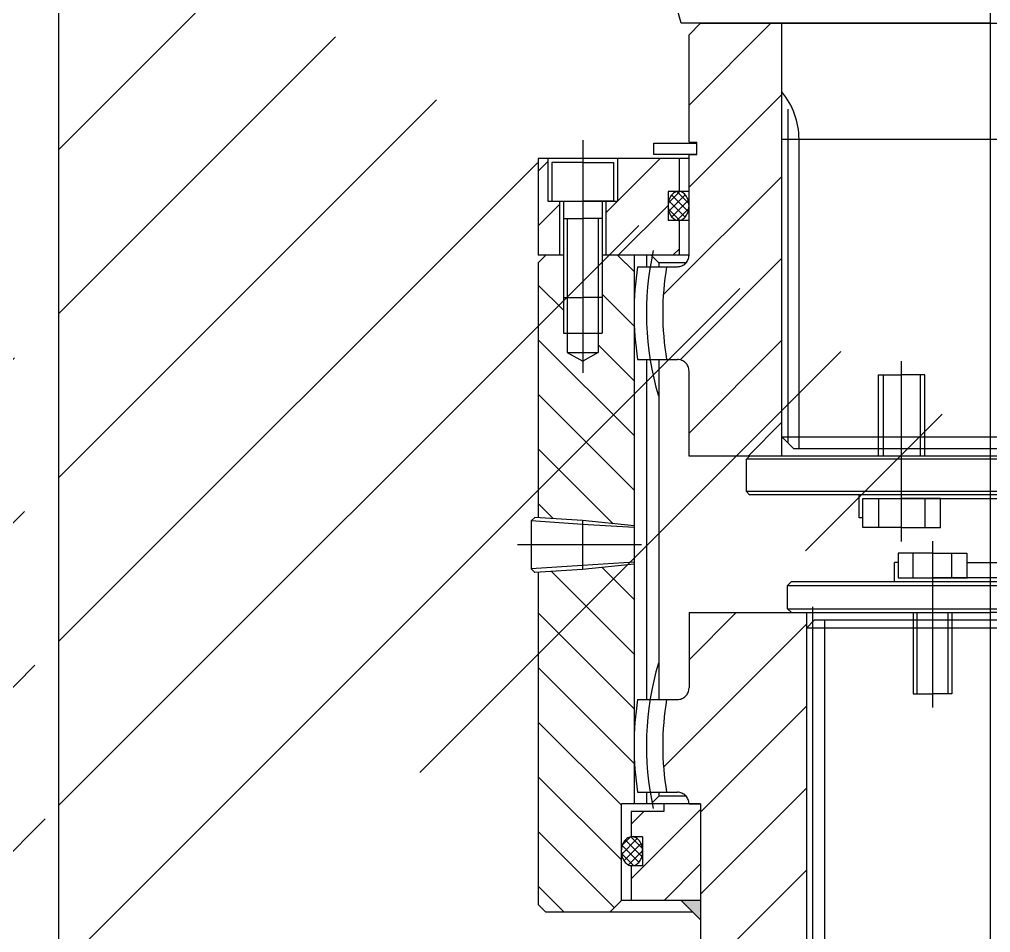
# Model space of a CAD drawing. Header units: millimetres. Extents: x 0 to 14700, y -398 to 10395.
# Drawn here: x 8429.4 to 8680.5, y 5593.5 to 5829.8 of the extents above; entities that cross this region are included whole.
import ezdxf

# ---------------------------------------------------------------- set-up
doc = ezdxf.new("R2010")
doc.units = ezdxf.units.MM
doc.header["$LTSCALE"] = 350
doc.linetypes.add('K', pattern=[2.5, 1.25, -0.25, 0.25, -0.25, 0.25, -0.25])
doc.layers.add('01', color=7, linetype='Continuous')
doc.layers.add('07', color=6, linetype='K')

# ---------------------------------------------------------------- blocks, each defined once
blk = doc.blocks.new('ererw')
at = {"layer": '07', "linetype": 'K', "ltscale": 1.5}
h = blk.add_hatch(dxfattribs=at)
h.set_pattern_fill('_USER', color=6, scale=30, angle=45, style=0, pattern_type=0)
h.set_pattern_definition([(45, (7418.683, 3841.908), (-21.2132, 21.2132), [])])
h.paths.add_polyline_path([(9749.23, 5292.4), (9776.73, 5292.4), (9776.73, 5298.4), (9899.23, 5298.4), (9899.23, 5258.4), (9749.23, 5258.4)])
h.paths.add_polyline_path([(9714.23, 4958.4), (9866.31, 4958.4), (9866.31, 4918.4), (9714.23, 4918.4)])
h.paths.add_polyline_path([(9248.23, 4958.4), (9384.23, 4958.4), (9384.23, 4918.4), (9248.23, 4918.4)])
h.paths.add_polyline_path([(9196.73, 4958.4), (9215.23, 4958.4), (9215.23, 4918.4), (9196.73, 4918.4)])
h.paths.add_polyline_path([(9178.23, 5298.4), (9178.23, 5258.4), (9349.23, 5258.4), (9349.23, 5292.4), (9321.73, 5292.4), (9321.73, 5298.4)])
edge = h.paths.add_edge_path()
edge.add_line((9790.23, 4958.4), (9790.23, 5258.4))
edge.add_line((9810.23, 4958.4), (9810.23, 5258.4))
edge.add_line((9288.23, 4958.4), (9288.23, 5258.4))
edge.add_line((9308.23, 4958.4), (9308.23, 5258.4))
h = blk.add_hatch(dxfattribs=at)
h.set_pattern_fill('_USER', color=6, scale=10, angle=315, style=0, pattern_type=0)
h.set_pattern_definition([(315, (6175.094, 1644.133), (7.071068, 7.071068), [])])
h.paths.add_polyline_path([(9654.73, 5129.92), (9650.73, 5132.23), (9650.73, 5137.23), (9649.73, 5137.23), (9649.73, 5157.4), (9641.43, 5157.4), (9641.43, 5087.33), (9654.78, 5088.7), (9666.23, 5089.48), (9666.23, 5155.4), (9664.23, 5157.4), (9659.73, 5157.4), (9659.73, 5137.23), (9658.73, 5137.23), (9658.73, 5132.23)])
edge = h.paths.add_edge_path()
edge.add_line((9666.23, 5075.32), (9654.78, 5076.09))
edge.add_line((9654.78, 5076.09), (9641.43, 5077.47))
edge.add_line((9641.43, 5077.47), (9641.43, 5015.4))
edge.add_line((9641.43, 5015.4), (9642.23, 5015.4))
edge.add_line((9642.23, 5015.4), (9644.73, 5015.4))
edge.add_line((9644.73, 5015.4), (9644.73, 5003.49))
edge.add_ellipse((9641.98, 5003.15), major_axis=(0, 3.75), ratio=0.736357, start_angle=264.8056, end_angle=275.1944, ccw=False)
edge.add_ellipse((9641.98, 5003.15), major_axis=(0, 3.75), ratio=0.736357, start_angle=275.1944, end_angle=624.8056)
edge.add_line((9644.73, 5002.81), (9644.73, 4990.4))
edge.add_line((9644.73, 4990.4), (9647.73, 4987.4))
edge.add_line((9647.73, 4987.4), (9664.23, 4987.4))
edge.add_line((9664.23, 4987.4), (9666.23, 4989.4))
edge.add_line((9666.23, 4989.4), (9666.23, 5075.32))
h.paths.add_polyline_path([(9457.03, 5157.4), (9448.73, 5157.4), (9448.73, 5146.4), (9448.73, 5137.23), (9447.73, 5137.23), (9447.73, 5132.23), (9443.73, 5129.92), (9439.73, 5132.23), (9439.73, 5137.23), (9438.73, 5137.23), (9438.73, 5157.4), (9434.23, 5157.4), (9432.23, 5155.4), (9432.23, 5089.48), (9443.68, 5088.7), (9457.03, 5087.33)])
edge = h.paths.add_edge_path()
edge.add_line((9443.68, 5076.09), (9432.23, 5075.32))
edge.add_line((9432.23, 5075.32), (9432.23, 4989.4))
edge.add_line((9432.23, 4989.4), (9434.23, 4987.4))
edge.add_line((9434.23, 4987.4), (9450.73, 4987.4))
edge.add_line((9450.73, 4987.4), (9453.73, 4990.4))
edge.add_line((9453.73, 4990.4), (9453.73, 5002.81))
edge.add_ellipse((9456.48, 5003.15), major_axis=(0, 3.75), ratio=0.736357, start_angle=84.8056, end_angle=95.1944, ccw=False)
edge.add_ellipse((9456.48, 5003.15), major_axis=(0, 3.75), ratio=0.736357, start_angle=-264.8056, end_angle=84.8056)
edge.add_line((9453.73, 5003.49), (9453.73, 5015.4))
edge.add_line((9453.73, 5015.4), (9457.03, 5015.4))
edge.add_line((9457.03, 5015.4), (9457.03, 5077.47))
edge.add_line((9457.03, 5077.47), (9443.68, 5076.09))
blk.add_hatch(color=6, dxfattribs=at).paths.add_polyline_path([(9469.23, 4990.4), (9474.23, 4990.4), (9474.23, 4985.4)])
at = {"layer": '07', "color": 6, "linetype": 'K', "ltscale": 1.5}
for p, q in [((9549.23, 4855.62), (9549.23, 6745.99)), ((9469.23, 5217.4), (9456.23, 5265.16)), ((9308.23, 4958.4), (9308.23, 5258.4)), ((9549.23, 5217.4), (9469.23, 5217.4)), ((9471.23, 5196.19), (9492.43, 5217.4)), ((9474.23, 5217.4), (9471.23, 5214.4)), ((9474.23, 5217.4), (9624.23, 5217.4)), ((9495.25, 5105.4), (9495.25, 5217.4)), ((9549.23, 5217.4), (9626.23, 5217.4)), ((9471.23, 5186.6), (9471.23, 5214.4)), ((9471.23, 5174.98), (9495.25, 5199.01)), ((9496.84, 5108.81), (9496.84, 5195.19)), ((9443.73, 5187.12), (9443.73, 5151.33)), ((9495.25, 5187.4), (9603.2, 5187.4)), ((9499.7, 5107.4), (9499.7, 5187.4)), ((9443.73, 5184.55), (9443.73, 5143.46)), ((9462.13, 5186.4), (9473.23, 5186.4)), ((9462.13, 5183.4), (9462.13, 5186.4)), ((9471.23, 5186.6), (9473.23, 5186.6)), ((9473.23, 5183.4), (9473.23, 5186.6)), ((9473.23, 5183.4), (9473.23, 5186.4)), ((9471.23, 5182.4), (9432.23, 5182.4)), ((9432.23, 5182.4), (9432.23, 5157.4)), ((9434.73, 5182.4), (9434.73, 5171.4)), ((9449.73, 5168.33), (9463.8, 5182.4)), ((9452.73, 5182.4), (9452.73, 5171.4)), ((9473.23, 5183.4), (9462.13, 5183.4)), ((9468.73, 5173.9), (9468.73, 5182.4)), ((9471.23, 5183.4), (9473.23, 5183.4)), ((9471.23, 5157.4), (9471.23, 5183.4)), ((9432.23, 5179.11), (9434.73, 5181.61)), ((9443.73, 5181.4), (9435.73, 5181.4)), ((9435.73, 5181.4), (9435.73, 5171.4)), ((9443.73, 5181.4), (9451.73, 5181.4)), ((9451.73, 5181.4), (9451.73, 5171.4)), ((9464.58, 5147.12), (9495.25, 5177.79)), ((9465.83, 5173.9), (9465.83, 5166.4)), ((9471.23, 5173.9), (9465.83, 5173.9)), ((9468.88, 5173.87), (9465.88, 5170.86)), ((9470.27, 5173.01), (9466.02, 5168.76)), ((9471.01, 5168.68), (9466.74, 5172.96)), ((9471.19, 5170.75), (9468.09, 5173.85)), ((9432.23, 5164.97), (9437.73, 5170.47)), ((9434.73, 5171.4), (9452.73, 5171.4)), ((9435.73, 5171.4), (9443.73, 5171.4)), ((9437.73, 5171.4), (9437.73, 5157.4)), ((9438.73, 5171.4), (9438.73, 5146.4)), ((9451.73, 5171.4), (9443.73, 5171.4)), ((9448.73, 5171.4), (9448.73, 5146.4)), ((9449.73, 5171.4), (9449.73, 5157.4)), ((9452.94, 5157.4), (9465.83, 5170.28)), ((9468.79, 5166.42), (9465.9, 5169.31)), ((9470.22, 5167.23), (9466, 5171.45)), ((9471.04, 5171.53), (9466.79, 5167.28)), ((9471.18, 5169.43), (9468.18, 5166.43)), ((9438.73, 5166.9), (9443.73, 5166.9)), ((9439.73, 5166.9), (9439.73, 5146.4)), ((9448.73, 5166.9), (9443.73, 5166.9)), ((9447.73, 5166.9), (9447.73, 5146.4)), ((9471.23, 5166.4), (9465.83, 5166.4)), ((9468.73, 5157.4), (9468.73, 5166.4)), ((9443.73, 5160.23), (9443.73, 5126.92)), ((9434.23, 5157.4), (9432.23, 5155.4)), ((9438.73, 5157.4), (9432.23, 5157.4)), ((9438.73, 5157.4), (9434.23, 5157.4)), ((9438.73, 5157.4), (9438.73, 5137.23)), ((9439.73, 5157.4), (9439.73, 5132.23)), ((9447.73, 5157.4), (9447.73, 5132.23)), ((9448.73, 5157.4), (9448.73, 5137.23)), ((9471.23, 5157.4), (9448.73, 5157.4)), ((9471.23, 5157.4), (9455.23, 5157.4)), ((9457.03, 5157.4), (9457.03, 5015.4)), ((9460.23, 5157.4), (9460.23, 5154.4)), ((9461.43, 5157.4), (9463.43, 5155.4)), ((9467.08, 5157.4), (9468.73, 5159.04)), ((9432.23, 5155.4), (9432.23, 5089.48)), ((9457.94, 5154.4), (9468.23, 5154.4)), ((9470.46, 5155.4), (9463.43, 5155.4)), ((9463.43, 5155.4), (9463.43, 5154.4)), ((9468.98, 5130.3), (9495.25, 5156.58)), ((9438.73, 5146.4), (9443.73, 5146.4)), ((9448.73, 5146.4), (9443.73, 5146.4)), ((9438.73, 5137.23), (9448.73, 5137.23)), ((9471.23, 5111.34), (9495.25, 5135.37)), ((9439.73, 5132.23), (9443.73, 5129.92)), ((9439.73, 5132.23), (9447.73, 5132.23)), ((9447.73, 5132.23), (9443.73, 5129.92)), ((9457.94, 5130.4), (9468.23, 5130.4)), ((9460.23, 5130.4), (9460.23, 5042.4)), ((9463.43, 5130.4), (9463.43, 5042.4)), ((9526.23, 5083.26), (9526.23, 5129.95)), ((9526.23, 5088.83), (9526.23, 5129.95)), ((9471.23, 5105.4), (9471.23, 5127.4)), ((9520.23, 5126.4), (9526.23, 5126.4)), ((9520.23, 5105.4), (9520.23, 5126.4)), ((9521.43, 5126.4), (9521.43, 5105.4)), ((9532.23, 5126.4), (9526.23, 5126.4)), ((9531.03, 5126.4), (9531.03, 5105.4)), ((9532.23, 5105.4), (9532.23, 5126.4)), ((9486.5, 5105.4), (9495.25, 5114.15)), ((9495.25, 5110.4), (9603.2, 5110.4)), ((9495.25, 5110.4), (9498.25, 5107.4)), ((9498.25, 5107.4), (9600.2, 5107.4)), ((9627.23, 5105.4), (9471.23, 5105.4)), ((9486.92, 5105.4), (9486.12, 5104.6)), ((9613.12, 5104.6), (9486.12, 5104.6)), ((9486.12, 5096.2), (9486.12, 5104.6)), ((9613.12, 5096.2), (9486.12, 5096.2)), ((9486.92, 5095.4), (9486.12, 5096.2)), ((9612.32, 5095.4), (9486.92, 5095.4)), ((9515.21, 5089.4), (9515.21, 5095.4)), ((9516.21, 5086.9), (9516.21, 5094.4)), ((9516.21, 5094.4), (9526.23, 5094.4)), ((9516.21, 5094.4), (9526.23, 5094.4)), ((9520.23, 5094.4), (9520.23, 5086.9)), ((9524.24, 5094.4), (9566.73, 5094.4)), ((9536.24, 5094.4), (9526.23, 5094.4)), ((9532.23, 5094.4), (9532.23, 5086.9)), ((9536.24, 5086.9), (9536.24, 5094.4)), ((9431.39, 5089.53), (9430.39, 5088.6)), ((9443.68, 5088.7), (9431.39, 5089.53)), ((9516.21, 5089.4), (9515.21, 5089.4)), ((9430.39, 5088.6), (9430.39, 5076.19)), ((9443.68, 5087.7), (9430.39, 5088.6)), ((9443.68, 5088.7), (9443.68, 5076.09)), ((9457.03, 5087.33), (9443.68, 5088.7)), ((9457.03, 5086.88), (9443.68, 5087.7)), ((9526.23, 5086.9), (9516.21, 5086.9)), ((9526.23, 5086.9), (9536.24, 5086.9)), ((9458.93, 5082.4), (9426.88, 5082.4)), ((9534.23, 5083.36), (9534.23, 5040.35)), ((9525.34, 5080.3), (9525.34, 5073.9)), ((9534.23, 5080.3), (9525.34, 5080.3)), ((9529.23, 5073.9), (9529.23, 5080.3)), ((9534.23, 5080.3), (9543.11, 5080.3)), ((9539.23, 5073.9), (9539.23, 5080.3)), ((9543.11, 5080.3), (9543.11, 5073.9)), ((9443.68, 5077.09), (9430.39, 5076.2)), ((9457.03, 5077.92), (9443.68, 5077.09)), ((9457.03, 5077.47), (9443.68, 5076.09)), ((9524.34, 5072.9), (9524.34, 5077.9)), ((9525.34, 5077.9), (9524.34, 5077.9)), ((9543.11, 5077.9), (9563.34, 5077.9)), ((9431.39, 5075.26), (9430.39, 5076.19)), ((9443.68, 5076.09), (9431.39, 5075.26)), ((9432.23, 5075.32), (9432.23, 4989.4)), ((9525.34, 5073.9), (9543.23, 5073.9)), ((9525.34, 5073.9), (9534.23, 5073.9)), ((9543.11, 5073.9), (9534.23, 5073.9)), ((9570.23, 5073.9), (9543.23, 5073.9)), ((9496.73, 5071.9), (9497.73, 5072.9)), ((9496.73, 5071.9), (9601.73, 5071.9)), ((9496.73, 5065.9), (9496.73, 5071.9)), ((9497.73, 5072.9), (9600.73, 5072.9)), ((9503.19, 5066.41), (9503.19, 4972.8)), ((9471.23, 5064.9), (9549.23, 5064.9)), ((9471.23, 5052.7), (9483.42, 5064.9)), ((9471.23, 5064.9), (9471.23, 5045.4)), ((9496.73, 5065.9), (9601.73, 5065.9)), ((9497.73, 5064.9), (9496.73, 5065.9)), ((9501.6, 5064.9), (9501.6, 4964.41)), ((9529.23, 5064.9), (9529.23, 5043.9)), ((9530.23, 5043.9), (9530.23, 5064.9)), ((9538.23, 5043.9), (9538.23, 5064.9)), ((9539.23, 5064.9), (9539.23, 5043.9)), ((9627.23, 5064.9), (9549.23, 5064.9)), ((9464.64, 5024.9), (9501.6, 5061.86)), ((9501.6, 5060.9), (9503.6, 5062.9)), ((9594.85, 5062.9), (9503.6, 5062.9)), ((9506.27, 5062.9), (9506.27, 4972.9)), ((9596.85, 5060.9), (9501.6, 5060.9)), ((9529.23, 5043.9), (9534.23, 5043.9)), ((9539.23, 5043.9), (9534.23, 5043.9)), ((9457.94, 5042.4), (9468.23, 5042.4)), ((9474.23, 5013.28), (9501.6, 5040.65)), ((9474.23, 4992.06), (9501.6, 5019.44)), ((9457.94, 5018.4), (9468.23, 5018.4)), ((9460.23, 5018.4), (9460.23, 5015.4)), ((9461.43, 5015.4), (9463.43, 5017.4)), ((9463.43, 5018.4), (9463.43, 5017.4)), ((9470.46, 5017.4), (9463.43, 5017.4)), ((9474.23, 5015.4), (9453.73, 5015.4)), ((9453.73, 4990.4), (9453.73, 5015.4)), ((9474.23, 5015.4), (9456.23, 5015.4)), ((9456.23, 4995.98), (9474.23, 5013.98)), ((9464.73, 5015.4), (9464.73, 5013.4)), ((9471.23, 5015.4), (9471.23, 5015.4)), ((9471.23, 5015.4), (9474.23, 5015.4)), ((9474.23, 5015.4), (9474.23, 4950.9)), ((9474.23, 5015.4), (9474.23, 4990.4)), ((9456.23, 5010.12), (9459.51, 5013.4)), ((9464.73, 5013.4), (9456.23, 5013.4)), ((9456.23, 5013.4), (9456.23, 5006.9)), ((9457.85, 5006.4), (9453.78, 5002.33)), ((9456.06, 5006.85), (9453.99, 5004.78)), ((9459.04, 5001.76), (9454.74, 5006.06)), ((9459.19, 5003.86), (9456.17, 5006.87)), ((9459.23, 5006.9), (9456.23, 5006.9)), ((9459.23, 5006.9), (9459.23, 4999.4)), ((9458.27, 5000.29), (9453.94, 5004.62)), ((9458.82, 5005.12), (9454.39, 5000.69)), ((9456.88, 4999.44), (9453.75, 5002.56)), ((9459.23, 5003.28), (9455.56, 4999.61)), ((9456.23, 4999.4), (9456.23, 4990.4)), ((9459.23, 4999.4), (9456.23, 4999.4)), ((9464.79, 4990.4), (9474.23, 4999.84)), ((9474.23, 4970.85), (9501.6, 4998.22)), ((9432.23, 4989.4), (9434.23, 4987.4)), ((9453.73, 4990.4), (9450.73, 4987.4)), ((9474.23, 4990.4), (9453.73, 4990.4)), ((9474.23, 4990.4), (9456.23, 4990.4)), ((9469.23, 4990.4), (9474.23, 4985.4)), ((9472.23, 4987.4), (9434.23, 4987.4))]:
    blk.add_line(p, q, dxfattribs=at)
for centre, radius, start, end in [((9480.22, 5187.26), 19.48, 0.4148, 39.489), ((9536.23, 5142.4), 76, 167.7207, 196.3768), ((9468.23, 5157.4), 3, 270, 0), ((9536.23, 5142.4), 79.2, 171.2853, 188.7147), ((9536.23, 5142.4), 71.8, 170.379, 189.621), ((9468.23, 5127.4), 3, 0, 90), ((9536.23, 5030.4), 76, 163.6232, 192.2793), ((9468.23, 5045.4), 3, 270, 0), ((9536.23, 5030.4), 79.2, 171.2853, 188.7147), ((9536.23, 5030.4), 71.8, 170.379, 189.621), ((9468.23, 5015.4), 3, 0, 90)]:
    blk.add_arc(centre, radius, start, end, dxfattribs=at)
at = {"layer": '07', "color": 6, "linetype": 'K', "ltscale": 1.5, "extrusion": (0, 0, -1)}
for centre, ratio in [((9468.53, 5170.15), 0.72), ((9456.48, 5003.15), 0.736357)]:
    blk.add_ellipse(centre, major_axis=(0, 3.75), ratio=ratio, dxfattribs=at)

msp = doc.modelspace()

# ---------------------------------------------------------------- block references
at = {"layer": '01'}
msp.add_blockref('ererw', (-868.68, 611.41), dxfattribs=at)

doc.saveas('drawing.dxf')
